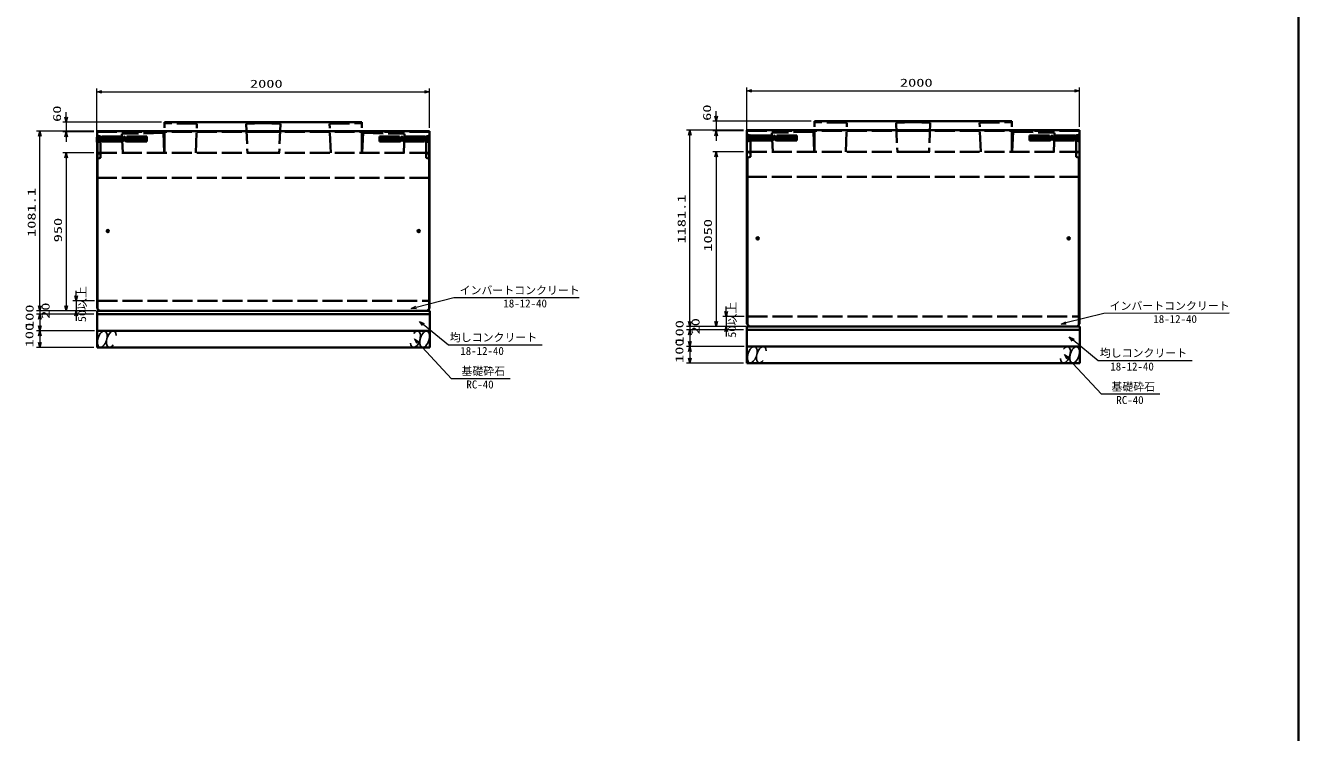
# Model space of a CAD drawing. Units: millimetres on the paper. Extents: x 15 to 1219, y 8 to 859.
# Drawn here: x 836.2 to 1218.6, y 220.9 to 433.5 of the extents above; entities that cross this region are included whole.
import ezdxf
from ezdxf.enums import TextEntityAlignment as Align

# ---------------------------------------------------------------- set-up
doc = ezdxf.new("R2010")
doc.units = ezdxf.units.MM
doc.linetypes.add('DASHED', pattern=[7.5, 6, -1.5])
for name, color, linetype, lineweight in [('D-STR-DIM（寸法）', 7, 'Continuous', 13), ('D-STR-HTXT(均しCON-旗)', 7, 'Continuous', 13), ('D-STR-HTXT(基礎砕石-旗)', 7, 'Continuous', 13), ('D-STR-HTXT（旗上げ）', 7, 'Continuous', 13), ('D-STR-STRF(グリ)', 7, 'Continuous', 25), ('D-STR（構造物）', 1, 'Continuous', 35)]:
    doc.layers.add(name, color=color, linetype=linetype, lineweight=lineweight)
doc.styles.add('ＭＳ ゴシック', font='')
doc.styles.get('ＭＳ ゴシック').set_extended_font_data('MS Gothic')

# ---------------------------------------------------------------- blocks, each defined once
blk = doc.blocks.new('_Open30')
at = {"color": 7, "linetype": 'Continuous', "lineweight": 13}
for p, q in [((-1, 0.2679), (0, 0)), ((0, 0), (-1, -0.2679)), ((0, 0), (-1, 0))]:
    blk.add_line(p, q, dxfattribs=at)

msp = doc.modelspace()

# ---------------------------------------------------------------- linework, layer by layer
at = {"layer": 'D-STR-DIM（寸法）'}
for p, q in [((851.437, 352.18), (851.437, 353.68)), ((840.478, 349.18), (840.478, 350.68)), ((856.875, 350.68), (850.437, 350.68)), ((851.437, 350.68), (851.437, 347.68)), ((1046.699, 347.496), (1046.699, 348.996)), ((856.675, 347.68), (839.478, 347.68)), ((856.675, 346.68), (839.478, 346.68)), ((856.675, 346.68), (839.478, 346.68)), ((840.478, 347.68), (840.478, 346.68)), ((840.478, 345.18), (840.478, 343.68)), ((840.478, 345.18), (840.478, 343.18)), ((855.875, 347.68), (850.437, 347.68)), ((851.437, 346.18), (851.437, 344.68)), ((1035.74, 344.496), (1035.74, 345.996)), ((1052.138, 345.996), (1045.699, 345.996)), ((1046.699, 345.996), (1046.699, 342.996)), ((856.675, 341.68), (839.478, 341.68)), ((856.875, 341.68), (839.478, 341.68)), ((1051.938, 342.996), (1034.74, 342.996)), ((1051.938, 341.996), (1034.74, 341.996)), ((1051.938, 341.996), (1034.74, 341.996)), ((1035.74, 342.996), (1035.74, 341.996)), ((1035.74, 340.496), (1035.74, 338.996)), ((1035.74, 340.496), (1035.74, 338.496)), ((1051.138, 342.996), (1045.699, 342.996)), ((1046.699, 341.496), (1046.699, 339.996)), ((856.675, 336.68), (839.478, 336.68)), ((840.478, 340.18), (840.478, 338.18)), ((1051.938, 336.996), (1034.74, 336.996)), ((1052.138, 336.996), (1034.74, 336.996)), ((1035.74, 335.496), (1035.74, 333.496)), ((1051.938, 331.996), (1034.74, 331.996))]:
    msp.add_line(p, q, dxfattribs=at)
at = {"layer": 'D-STR-HTXT(均しCON-旗)'}
for points in [[(991.432, 337.37), (963.224, 337.37), (955.666, 343.584)], [(1186.695, 332.686), (1158.487, 332.686), (1150.928, 338.9)]]:
    msp.add_lwpolyline(points, dxfattribs=at)
at = {"layer": 'D-STR-HTXT(基礎砕石-旗)'}
for points in [[(981.747, 327.291), (964.176, 327.291), (954.086, 338.157)], [(1177.01, 322.607), (1159.439, 322.607), (1149.348, 333.473)]]:
    msp.add_lwpolyline(points, dxfattribs=at)
at = {"layer": 'D-STR-HTXT（旗上げ）'}
for points in [[(1002.509, 351.652), (964.875, 351.604), (953.512, 348.739)], [(1197.771, 346.968), (1160.138, 346.92), (1148.775, 344.055)]]:
    msp.add_lwpolyline(points, dxfattribs=at)
at = {"layer": 'D-STR-STRF(グリ)'}
for centre, major_axis in [((859.251, 339.204), (0.79, 2.421)), ((956.1, 339.157), (-0.79, -2.421)), ((1054.513, 334.52), (0.79, 2.421)), ((1151.363, 334.473), (-0.79, -2.421))]:
    msp.add_ellipse(centre, major_axis=major_axis, ratio=0.5139, dxfattribs=at)
for centre, start_param, end_param in [((861.991, 339.204), 5.3575563, 10.3750652), ((953.359, 339.157), 2.2159636, 7.2334726), ((1057.254, 334.52), 5.3575563, 10.3750652), ((1148.622, 334.473), 2.2159636, 7.2334726)]:
    msp.add_ellipse(centre, major_axis=(0.79, 2.421), ratio=0.5139, start_param=start_param, end_param=end_param, dxfattribs=at)
at = {"layer": 'D-STR（構造物）', "color": 2}
msp.add_line((1218.634, 858.734), (1218.634, 15.021), dxfattribs=at)
at = {"layer": 'D-STR（構造物）', "lineweight": 13}
for p, q in [((857.585, 400.936), (857.585, 414.528)), ((859.085, 413.528), (956.075, 413.528)), ((957.575, 402.733), (957.575, 414.528)), ((1052.848, 401.252), (1052.848, 414.844)), ((1054.348, 413.844), (1151.338, 413.844)), ((1152.838, 403.049), (1152.838, 414.844)), ((848.403, 405.931), (848.403, 407.431)), ((1043.666, 406.246), (1043.666, 407.746)), ((856.675, 401.733), (839.478, 401.733)), ((877, 404.431), (847.403, 404.431)), ((848.403, 404.431), (848.403, 401.483)), ((1051.938, 402.049), (1034.74, 402.049)), ((1072.263, 404.746), (1042.666, 404.746)), ((1051.938, 401.799), (1042.666, 401.799)), ((1043.666, 404.746), (1043.666, 401.799)), ((840.478, 349.18), (840.478, 400.233)), ((856.675, 401.483), (847.403, 401.483)), ((848.403, 399.983), (848.403, 398.483)), ((1035.74, 344.496), (1035.74, 400.549)), ((1043.666, 400.299), (1043.666, 398.799)), ((856.675, 395.18), (847.403, 395.18)), ((1051.938, 395.496), (1042.666, 395.496)), ((1043.666, 393.996), (1043.666, 344.496)), ((848.403, 393.68), (848.403, 349.18)), ((857.425, 347.68), (839.478, 347.68)), ((857.425, 347.68), (847.403, 347.68)), ((1052.688, 342.996), (1034.74, 342.996)), ((1052.688, 342.996), (1042.666, 342.996))]:
    msp.add_line(p, q, dxfattribs=at)
at = {"layer": 'D-STR（構造物）'}
for p, q in [((857.675, 348.43), (857.675, 401.733)), ((857.675, 401.733), (907.625, 401.733)), ((878, 404.431), (907.625, 404.431)), ((937.25, 404.431), (907.625, 404.431)), ((957.575, 401.733), (907.625, 401.733)), ((957.575, 348.43), (957.575, 401.733)), ((1052.938, 343.746), (1052.938, 402.049)), ((1052.938, 402.049), (1102.888, 402.049)), ((1073.263, 404.746), (1102.888, 404.746)), ((1132.513, 404.746), (1102.888, 404.746)), ((1152.838, 402.049), (1102.888, 402.049)), ((1152.838, 343.746), (1152.838, 402.049)), ((857.585, 399.936), (857.68, 400.031)), ((857.585, 399.936), (857.585, 398.436)), ((857.585, 398.436), (857.68, 398.341)), ((857.835, 398.228), (857.835, 348.43)), ((957.415, 398.228), (957.415, 348.43)), ((1052.848, 400.252), (1052.943, 400.347)), ((1052.848, 400.252), (1052.848, 398.752)), ((1052.848, 398.752), (1052.943, 398.657)), ((907.625, 395.18), (907.725, 395.28)), ((1102.888, 395.496), (1102.988, 395.596)), ((1053.098, 393.544), (1053.098, 343.746)), ((1152.678, 393.544), (1152.678, 343.746)), ((860.475, 371.68), (861.375, 371.68)), ((860.925, 372.13), (860.925, 371.23)), ((954.775, 371.68), (953.875, 371.68)), ((954.325, 372.13), (954.325, 371.23)), ((1055.738, 369.496), (1056.638, 369.496)), ((1056.188, 369.946), (1056.188, 369.046)), ((1150.038, 369.496), (1149.138, 369.496)), ((1149.588, 369.946), (1149.588, 369.046)), ((857.675, 348.43), (858.425, 347.68)), ((957.575, 348.43), (956.825, 347.68)), ((957.675, 347.68), (857.675, 347.68)), ((857.675, 347.68), (857.675, 346.68)), ((857.675, 346.68), (957.675, 346.68)), ((857.675, 346.68), (957.675, 346.68)), ((857.675, 346.68), (857.675, 341.68)), ((907.625, 347.68), (858.425, 347.68)), ((907.625, 347.68), (956.825, 347.68)), ((957.675, 347.68), (957.675, 346.68)), ((957.675, 346.68), (957.675, 341.68)), ((857.675, 341.68), (957.675, 341.68)), ((857.675, 341.68), (857.675, 336.68)), ((857.675, 341.68), (957.675, 341.68)), ((957.675, 341.68), (957.675, 336.68)), ((1052.938, 343.746), (1053.688, 342.996)), ((1152.938, 342.996), (1052.938, 342.996)), ((1052.938, 342.996), (1052.938, 341.996)), ((1052.938, 341.996), (1152.938, 341.996)), ((1052.938, 341.996), (1152.938, 341.996)), ((1052.938, 341.996), (1052.938, 336.996)), ((1102.888, 342.996), (1053.688, 342.996)), ((1102.888, 342.996), (1152.088, 342.996)), ((1152.838, 343.746), (1152.088, 342.996)), ((1152.938, 342.996), (1152.938, 341.996)), ((1152.938, 341.996), (1152.938, 336.996)), ((857.675, 336.68), (957.675, 336.68)), ((1052.938, 336.996), (1152.938, 336.996)), ((1052.938, 336.996), (1052.938, 331.996)), ((1052.938, 336.996), (1152.938, 336.996)), ((1152.938, 336.996), (1152.938, 331.996)), ((1052.938, 331.996), (1152.938, 331.996))]:
    msp.add_line(p, q, dxfattribs=at)
at = {"layer": 'D-STR（構造物）', "linetype": 'DASHED'}
for p, q in [((878, 395.18), (878, 404.431)), ((887.7, 403.902), (878, 404.139)), ((887.35, 395.18), (887.7, 403.902)), ((907.625, 404.144), (902.5, 403.902)), ((902.5, 403.902), (902.501, 403.876)), ((902.501, 403.876), (902.85, 395.18)), ((907.625, 404.144), (912.75, 403.902)), ((912.749, 403.876), (912.4, 395.18)), ((912.75, 403.902), (912.749, 403.876)), ((927.55, 403.902), (937.25, 404.139)), ((927.9, 395.18), (927.55, 403.902)), ((937.25, 395.18), (937.25, 404.431)), ((1052.938, 401.799), (1102.888, 401.799)), ((1073.263, 395.496), (1073.263, 404.746)), ((1082.963, 404.218), (1073.263, 404.455)), ((1082.613, 395.496), (1082.963, 404.218)), ((1102.888, 404.46), (1097.763, 404.218)), ((1097.763, 404.218), (1097.764, 404.192)), ((1097.764, 404.192), (1098.113, 395.496)), ((1102.888, 404.46), (1108.013, 404.218)), ((1152.838, 401.799), (1102.888, 401.799)), ((1108.012, 404.192), (1107.663, 395.496)), ((1108.013, 404.218), (1108.012, 404.192)), ((1122.813, 404.218), (1132.513, 404.455)), ((1123.163, 395.496), (1122.813, 404.218)), ((1132.513, 395.496), (1132.513, 404.746)), ((857.674, 399.891), (858.353, 400.231)), ((857.674, 400.141), (860.674, 398.641)), ((857.674, 398.391), (861.174, 400.141)), ((859.174, 400.141), (857.674, 399.391)), ((860.174, 400.141), (857.674, 398.891)), ((857.674, 399.641), (859.674, 398.641)), ((857.674, 399.141), (858.674, 398.641)), ((857.675, 401.483), (907.625, 401.483)), ((857.675, 400.394), (858.725, 400.141)), ((857.675, 398.314), (858.725, 398.641)), ((861.674, 398.641), (858.627, 400.165)), ((872.675, 398.641), (858.724, 398.641)), ((872.675, 400.141), (858.725, 400.141)), ((858.725, 393.686), (858.725, 398.641)), ((859.174, 398.641), (862.174, 400.141)), ((862.674, 398.641), (859.674, 400.141)), ((860.174, 398.641), (863.174, 400.141)), ((860.674, 400.141), (863.674, 398.641)), ((864.174, 400.141), (861.174, 398.641)), ((861.674, 400.141), (864.674, 398.641)), ((865.174, 400.141), (862.174, 398.641)), ((862.674, 400.141), (865.674, 398.641)), ((866.174, 400.141), (863.174, 398.641)), ((863.674, 400.141), (866.674, 398.641)), ((864.174, 398.641), (867.174, 400.141)), ((867.674, 398.641), (864.674, 400.141)), ((865.174, 398.641), (868.174, 400.141)), ((877.625, 401.185), (865.175, 400.931)), ((865.411, 395.18), (865.175, 400.931)), ((868.674, 398.641), (865.674, 400.141)), ((866.174, 398.641), (869.174, 400.141)), ((866.674, 400.141), (869.674, 398.641)), ((867.174, 398.641), (870.174, 400.141)), ((867.674, 400.141), (870.674, 398.641)), ((871.174, 400.141), (868.174, 398.641)), ((868.674, 400.141), (871.674, 398.641)), ((872.174, 400.141), (869.174, 398.641)), ((869.674, 400.141), (872.675, 398.64)), ((870.174, 398.641), (872.675, 399.891)), ((872.675, 399.14), (870.674, 400.141)), ((871.174, 398.641), (872.675, 399.391)), ((872.675, 399.64), (871.674, 400.141)), ((872.174, 398.641), (872.675, 398.891)), ((872.675, 398.641), (872.675, 400.141)), ((877.625, 401.185), (877.89, 395.18)), ((957.575, 401.483), (907.625, 401.483)), ((937.625, 401.185), (937.36, 395.18)), ((937.625, 401.185), (950.075, 400.931)), ((942.575, 399.64), (943.576, 400.141)), ((942.575, 399.14), (944.576, 400.141)), ((945.576, 400.141), (942.575, 398.64)), ((942.575, 400.141), (956.525, 400.141)), ((942.575, 398.641), (942.575, 400.141)), ((945.076, 398.641), (942.575, 399.891)), ((944.076, 398.641), (942.575, 399.391)), ((943.076, 398.641), (942.575, 398.891)), ((942.575, 398.641), (956.526, 398.641)), ((943.076, 400.141), (946.076, 398.641)), ((946.576, 400.141), (943.576, 398.641)), ((944.076, 400.141), (947.076, 398.641)), ((947.576, 400.141), (944.576, 398.641)), ((948.076, 398.641), (945.076, 400.141)), ((948.576, 400.141), (945.576, 398.641)), ((949.076, 398.641), (946.076, 400.141)), ((946.576, 398.641), (949.576, 400.141)), ((950.076, 398.641), (947.076, 400.141)), ((947.576, 398.641), (950.576, 400.141)), ((951.076, 398.641), (948.076, 400.141)), ((951.576, 400.141), (948.576, 398.641)), ((949.076, 400.141), (952.076, 398.641)), ((952.576, 400.141), (949.576, 398.641)), ((949.839, 395.18), (950.075, 400.931)), ((950.076, 400.141), (953.076, 398.641)), ((953.576, 400.141), (950.576, 398.641)), ((951.076, 400.141), (954.076, 398.641)), ((954.576, 400.141), (951.576, 398.641)), ((955.076, 398.641), (952.076, 400.141)), ((952.576, 398.641), (955.576, 400.141)), ((956.076, 398.641), (953.076, 400.141)), ((953.576, 398.641), (956.624, 400.165)), ((957.576, 398.391), (954.076, 400.141)), ((957.576, 400.141), (954.576, 398.641)), ((955.076, 400.141), (957.576, 398.891)), ((957.576, 399.641), (955.576, 398.641)), ((956.076, 400.141), (957.576, 399.391)), ((957.575, 400.394), (956.525, 400.141)), ((956.525, 393.686), (956.525, 398.641)), ((957.575, 398.314), (956.525, 398.641)), ((957.576, 399.141), (956.576, 398.641)), ((957.576, 399.891), (956.897, 400.231)), ((1052.937, 400.207), (1053.616, 400.546)), ((1052.937, 400.457), (1055.937, 398.957)), ((1052.937, 398.707), (1056.437, 400.457)), ((1054.437, 400.457), (1052.937, 399.707)), ((1055.437, 400.457), (1052.937, 399.207)), ((1052.937, 399.957), (1054.937, 398.957)), ((1052.937, 399.457), (1053.937, 398.957)), ((1052.938, 400.71), (1053.988, 400.457)), ((1052.938, 398.63), (1053.988, 398.957)), ((1056.937, 398.957), (1053.89, 400.481)), ((1067.938, 398.957), (1053.987, 398.957)), ((1067.938, 400.457), (1053.988, 400.457)), ((1053.988, 394.002), (1053.988, 398.957)), ((1054.437, 398.957), (1057.437, 400.457)), ((1057.937, 398.957), (1054.937, 400.457)), ((1055.437, 398.957), (1058.437, 400.457)), ((1055.937, 400.457), (1058.937, 398.957)), ((1059.437, 400.457), (1056.437, 398.957)), ((1056.937, 400.457), (1059.937, 398.957)), ((1060.437, 400.457), (1057.437, 398.957)), ((1057.937, 400.457), (1060.937, 398.957)), ((1061.437, 400.457), (1058.437, 398.957)), ((1058.937, 400.457), (1061.937, 398.957)), ((1059.437, 398.957), (1062.437, 400.457)), ((1062.937, 398.957), (1059.937, 400.457)), ((1060.437, 398.957), (1063.437, 400.457)), ((1072.888, 401.501), (1060.438, 401.247)), ((1060.674, 395.496), (1060.438, 401.247)), ((1063.937, 398.957), (1060.937, 400.457)), ((1061.437, 398.957), (1064.437, 400.457)), ((1061.937, 400.457), (1064.937, 398.957)), ((1062.437, 398.957), (1065.437, 400.457)), ((1062.937, 400.457), (1065.937, 398.957)), ((1066.437, 400.457), (1063.437, 398.957)), ((1063.937, 400.457), (1066.937, 398.957)), ((1067.437, 400.457), (1064.437, 398.957)), ((1064.937, 400.457), (1067.938, 398.956)), ((1065.437, 398.957), (1067.938, 400.207)), ((1067.938, 399.456), (1065.937, 400.457)), ((1066.437, 398.957), (1067.938, 399.707)), ((1067.938, 399.956), (1066.937, 400.457)), ((1067.437, 398.957), (1067.938, 399.207)), ((1067.938, 398.957), (1067.938, 400.457)), ((1072.888, 401.501), (1073.153, 395.496)), ((1132.888, 401.501), (1132.623, 395.496)), ((1132.888, 401.501), (1145.338, 401.247)), ((1137.838, 399.956), (1138.839, 400.457)), ((1137.838, 399.456), (1139.839, 400.457)), ((1140.839, 400.457), (1137.838, 398.956)), ((1137.838, 400.457), (1151.788, 400.457)), ((1137.838, 398.957), (1137.838, 400.457)), ((1140.339, 398.957), (1137.838, 400.207)), ((1139.339, 398.957), (1137.838, 399.707)), ((1138.339, 398.957), (1137.838, 399.207)), ((1137.838, 398.957), (1151.789, 398.957)), ((1138.339, 400.457), (1141.339, 398.957)), ((1141.839, 400.457), (1138.839, 398.957)), ((1139.339, 400.457), (1142.339, 398.957)), ((1142.839, 400.457), (1139.839, 398.957)), ((1143.339, 398.957), (1140.339, 400.457)), ((1143.839, 400.457), (1140.839, 398.957)), ((1144.339, 398.957), (1141.339, 400.457)), ((1141.839, 398.957), (1144.839, 400.457)), ((1145.339, 398.957), (1142.339, 400.457)), ((1142.839, 398.957), (1145.839, 400.457)), ((1146.339, 398.957), (1143.339, 400.457)), ((1146.839, 400.457), (1143.839, 398.957)), ((1144.339, 400.457), (1147.339, 398.957)), ((1147.839, 400.457), (1144.839, 398.957)), ((1145.102, 395.496), (1145.338, 401.247)), ((1145.339, 400.457), (1148.339, 398.957)), ((1148.839, 400.457), (1145.839, 398.957)), ((1146.339, 400.457), (1149.339, 398.957)), ((1149.839, 400.457), (1146.839, 398.957)), ((1150.339, 398.957), (1147.339, 400.457)), ((1147.839, 398.957), (1150.839, 400.457)), ((1151.339, 398.957), (1148.339, 400.457)), ((1148.839, 398.957), (1151.887, 400.481)), ((1152.839, 398.707), (1149.339, 400.457)), ((1152.839, 400.457), (1149.839, 398.957)), ((1150.339, 400.457), (1152.839, 399.207)), ((1152.839, 399.957), (1150.839, 398.957)), ((1151.339, 400.457), (1152.839, 399.707)), ((1152.838, 400.71), (1151.788, 400.457)), ((1151.788, 394.002), (1151.788, 398.957)), ((1152.838, 398.63), (1151.788, 398.957)), ((1152.839, 399.457), (1151.839, 398.957)), ((1152.839, 400.207), (1152.16, 400.546)), ((857.675, 395.18), (907.625, 395.18)), ((858.725, 394.883), (857.675, 395.152)), ((957.575, 395.18), (907.625, 395.18)), ((956.525, 394.883), (957.575, 395.152)), ((1052.938, 395.496), (1102.888, 395.496)), ((1053.988, 395.199), (1052.938, 395.468)), ((1052.938, 393.734), (1053.988, 394.002)), ((1152.838, 395.496), (1102.888, 395.496)), ((1151.788, 395.199), (1152.838, 395.468)), ((1152.838, 393.734), (1151.788, 394.002)), ((857.675, 393.418), (858.725, 393.686)), ((957.575, 393.418), (956.525, 393.686)), ((857.675, 387.68), (907.625, 387.68)), ((957.575, 387.68), (907.625, 387.68)), ((1052.938, 387.996), (1102.888, 387.996)), ((1152.838, 387.996), (1102.888, 387.996)), ((857.875, 350.68), (957.675, 350.68)), ((1053.138, 345.996), (1152.938, 345.996))]:
    msp.add_line(p, q, dxfattribs=at)
at = {"layer": 'D-STR（構造物）'}
for centre, radius in [((860.925, 371.68), 0.35), ((860.925, 371.68), 0.3), ((954.325, 371.68), 0.35), ((954.325, 371.68), 0.3), ((1056.188, 369.496), 0.35), ((1056.188, 369.496), 0.3), ((1149.588, 369.496), 0.35), ((1149.588, 369.496), 0.3)]:
    msp.add_circle(centre, radius, dxfattribs=at)

# ---------------------------------------------------------------- block references
at = {"layer": 'D-STR-DIM（寸法）', "xscale": 1.5, "yscale": 1.5}
for p, rotation in [((851.437, 350.68), 270), ((840.478, 347.68), 270), ((840.478, 346.68), 90), ((840.478, 346.68), 90), ((851.437, 347.68), 90), ((1035.74, 342.996), 270), ((1046.699, 345.996), 270), ((840.478, 341.68), 270), ((840.478, 341.68), 90), ((1035.74, 341.996), 90), ((1035.74, 341.996), 90), ((1046.699, 342.996), 90), ((840.478, 336.68), 270), ((1035.74, 336.996), 270), ((1035.74, 336.996), 90), ((1035.74, 331.996), 270)]:
    msp.add_blockref('_Open30', p, dxfattribs=dict(at, rotation=rotation))
at = {"layer": 'D-STR-HTXT(均しCON-旗)', "xscale": 1.5, "yscale": 1.5, "rotation": 140.57786}
for p in [(954.507, 344.537), (1149.77, 339.852)]:
    msp.add_blockref('_Open30', p, dxfattribs=at)
at = {"layer": 'D-STR-HTXT(基礎砕石-旗)', "xscale": 1.5, "yscale": 1.5, "rotation": 132.88015}
for p in [(953.065, 339.256), (1148.328, 334.572)]:
    msp.add_blockref('_Open30', p, dxfattribs=at)
at = {"layer": 'D-STR-HTXT（旗上げ）', "xscale": 1.5, "yscale": 1.5, "rotation": 194.1476}
for p in [(952.058, 348.373), (1147.32, 343.689)]:
    msp.add_blockref('_Open30', p, dxfattribs=at)
at = {"layer": 'D-STR（構造物）', "xscale": 1.5, "yscale": 1.5}
for p, rotation in [((857.585, 413.528), 180), ((1052.848, 413.844), 180), ((848.403, 404.431), 270), ((1043.666, 404.746), 270), ((840.478, 401.733), 90), ((1035.74, 402.049), 90), ((1043.666, 401.799), 90), ((848.403, 401.483), 90), ((848.403, 395.18), 90), ((1043.666, 395.496), 90), ((840.478, 347.68), 270), ((848.403, 347.68), 270), ((1035.74, 342.996), 270), ((1043.666, 342.996), 270)]:
    msp.add_blockref('_Open30', p, dxfattribs=dict(at, rotation=rotation))
for p in [(957.575, 413.528), (1152.838, 413.844)]:
    msp.add_blockref('_Open30', p, dxfattribs=at)

# ---------------------------------------------------------------- texts
at = {"layer": 'D-STR-DIM（寸法）', "style": 'ＭＳ ゴシック'}
for s, width, p in [('50以上', 1.1, (855.112, 344.324)), ('100', 1.5, (839.331, 342.233)), ('20', 1.5, (844.149, 345.292)), ('50以上', 1.1, (1050.375, 339.64)), ('100', 1.5, (1034.594, 337.549)), ('20', 1.5, (1039.412, 340.608)), ('100', 1.5, (839.278, 336.731)), ('100', 1.5, (1034.541, 332.047))]:
    msp.add_text(s, height=2.405, rotation=90, dxfattribs=dict(at, width=width)).set_placement(p, align=Align.BOTTOM_LEFT)
at = {"layer": 'D-STR-HTXT(均しCON-旗)', "style": 'ＭＳ ゴシック'}
for s, p in [('均しコンクリート', (963.671, 337.781)), ('18-12-40', (966.805, 333.719)), ('均しコンクリート', (1158.934, 333.097)), ('18-12-40', (1162.068, 329.035))]:
    msp.add_text(s, height=2.405, dxfattribs=at).set_placement(p, align=Align.BOTTOM_LEFT)
at = {"layer": 'D-STR-HTXT(基礎砕石-旗)', "style": 'ＭＳ ゴシック'}
for s, p in [('基礎砕石', (967.159, 327.625)), ('RC-40', (968.647, 323.64)), ('基礎砕石', (1162.422, 322.941)), ('RC-40', (1163.91, 318.956))]:
    msp.add_text(s, height=2.405, dxfattribs=at).set_placement(p, align=Align.BOTTOM_LEFT)
at = {"layer": 'D-STR-HTXT（旗上げ）', "style": 'ＭＳ ゴシック'}
for s, p in [('インバートコンクリート', (966.605, 351.948)), ('18-12-40', (979.748, 348.001)), ('インバートコンクリート', (1161.868, 347.264)), ('18-12-40', (1175.011, 343.317))]:
    msp.add_text(s, height=2.405, dxfattribs=at).set_placement(p, align=Align.BOTTOM_LEFT)
at = {"layer": 'D-STR（構造物）', "style": 'ＭＳ ゴシック', "width": 1.5}
for p in [(903.622, 414.065), (1098.885, 414.381)]:
    msp.add_text('2000', height=2.405, dxfattribs=at).set_placement(p, align=Align.BOTTOM_LEFT)
for s, p in [('60', (1042.851, 404.832)), ('60', (847.588, 404.516)), ('1081.1', (839.94, 369.915)), ('1181.1', (1035.203, 367.939)), ('950', (847.865, 368.305)), ('1050', (1043.128, 365.496))]:
    msp.add_text(s, height=2.405, rotation=90, dxfattribs=at).set_placement(p, align=Align.BOTTOM_LEFT)

doc.saveas('drawing.dxf')
